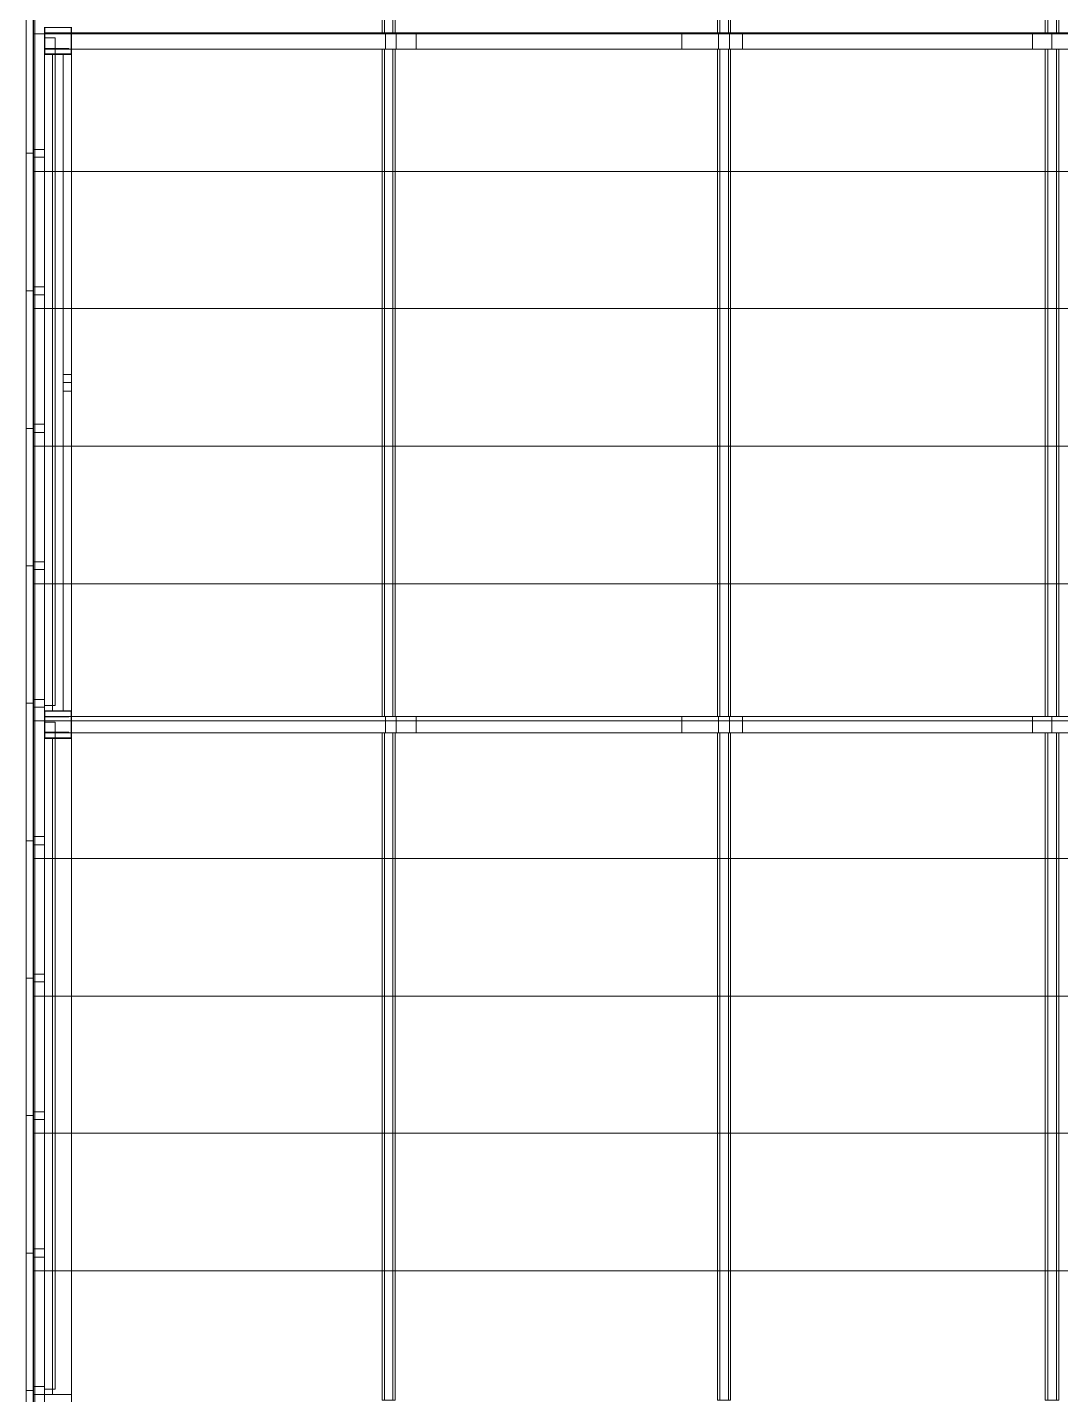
# Model space of a CAD drawing. Header units: centimetres. Extents: x 2816 to 28192, y 2553 to 18332.
# Drawn here: x 11771 to 13682, y 10464 to 12991 of the extents above; entities that cross this region are included whole.
import ezdxf

# ---------------------------------------------------------------- set-up
doc = ezdxf.new("R2010")
doc.units = ezdxf.units.CM
for name, color, linetype in [('PDF_Kaprijatat', 7, 'Continuous'), ('PDF_Paneli', 30, 'Continuous'), ('PDF_Shtyllat e Paneleve', 7, 'Continuous'), ('PDF_Trajet', 7, 'Continuous')]:
    doc.layers.add(name, color=color, linetype=linetype)
doc.layers.add('PDF_Panel Kulmii', color=7, linetype='Continuous', true_color=0xfafafa)
doc.layers.add('PDF_Shtyllat', color=7, linetype='Continuous', true_color=0xfafafa)

msp = doc.modelspace()

# ---------------------------------------------------------------- linework, layer by layer
at = {"layer": 'PDF_Kaprijatat', "lineweight": 0}
for points in [[(12427.3, 14214.7), (12431.5, 14214.7), (12431.5, 12980.8), (12427.3, 12980.8)], [(12447.3, 14214.7), (12427.3, 14214.7), (12427.3, 12980.8), (12447.3, 12980.8)], [(12451.5, 14214.7), (12447.3, 14214.7), (12447.3, 12980.8), (12451.5, 12980.8), (12451.5, 14214.7)], [(13047.4, 14214.7), (13051.7, 14214.7), (13051.7, 12980.8), (13047.4, 12980.8)], [(13067.4, 14214.7), (13047.4, 14214.7), (13047.4, 12980.8), (13067.4, 12980.8)], [(13071.6, 14214.7), (13067.4, 14214.7), (13067.4, 12980.8), (13071.6, 12980.8), (13071.6, 14214.7)], [(13652.9, 14214.7), (13658.1, 14214.7), (13658.1, 12980.8), (13652.9, 12980.8)], [(13673.9, 14214.7), (13652.9, 14214.7), (13652.9, 12980.8), (13673.9, 12980.8)], [(13678.1, 14214.7), (13673.9, 14214.7), (13673.9, 12980.8), (13678.1, 12980.8), (13678.1, 14214.7)], [(11803, 12979.7), (11848.2, 12979.7), (11848.2, 12980.8)], [(11803, 12950.3), (11803, 12980.8)], [(11847.1, 12980.8), (11847.1, 12979.7), (11803, 12979.7)], [(11803, 12980.8), (11803, 12950.3)], [(11803, 12980.8), (14291.9, 12980.8), (16780.8, 12980.8), (11803, 12980.8)], [(11803, 12980.8), (11803, 12980.8)], [(11803, 12980.8), (11803, 12980.8)], [(11803, 12951.4), (11803, 12979.7)], [(11803, 12979.7), (11803, 12979.7)], [(11823, 12971.3), (11803, 12971.3)], [(11803, 11737.4), (11823, 11737.4), (11823, 12971.3), (11803, 12971.3)], [(11803, 11737.4), (11803, 12971.3), (11803, 11737.4)], [(11803, 12971.3), (11803, 12971.3)], [(11803, 12971.3), (11803, 12971.3)], [(11823, 11737.4), (11823, 12971.3)], [(11823, 12971.3), (11823, 12971.3)], [(11823, 12971.3), (11823, 12971.3)], [(11847.1, 12980.8), (11848.2, 12980.8)], [(11848.2, 12980.8), (12433.6, 12980.8), (11847.1, 12980.8)], [(11847.1, 12980.8), (11847.1, 12980.8)], [(11848.2, 12979.7), (11847.1, 12979.7)], [(11847.1, 12979.7), (11847.1, 12979.7)], [(11848.2, 12980.8), (11848.2, 12980.8)], [(11848.2, 12979.7), (11848.2, 12979.7)], [(12427.3, 12980.8), (12427.3, 12980.8)], [(12431.5, 12980.8), (12451.5, 12980.8)], [(12431.5, 12980.8), (12431.5, 12980.8)], [(12433.6, 12980.8), (12433.6, 12950.3)], [(12433.6, 12980.8), (12433.6, 12950.3)], [(12433.6, 12980.8), (12433.6, 12980.8)], [(12447.3, 12980.8), (12447.3, 12980.8)], [(12451.5, 12980.8), (12451.5, 12980.8)], [(12453.6, 12980.8), (12453.6, 12980.8)], [(12453.6, 12980.8), (12453.6, 12950.3)], [(12453.6, 12980.8), (12453.6, 12950.3), (12981.2, 12950.3), (12981.2, 12980.8), (12453.6, 12980.8)], [(12981.2, 12980.8), (12453.6, 12980.8)], [(12453.6, 12980.8), (12453.6, 12980.8)], [(13049.5, 12980.8), (12490.4, 12980.8)], [(13049.5, 12950.3), (12490.4, 12950.3), (12490.4, 12980.8)], [(13049.5, 12980.8), (12490.4, 12980.8)], [(12490.4, 12980.8), (12490.4, 12980.8)], [(12981.2, 12980.8), (12981.2, 12980.8)], [(13047.4, 12980.8), (13047.4, 12980.8)], [(13049.5, 12980.8), (13049.5, 12950.3), (13049.5, 12980.8)], [(13049.5, 12980.8), (13049.5, 12980.8)], [(13049.5, 12980.8), (13049.5, 12980.8)], [(13051.7, 12980.8), (13071.6, 12980.8)], [(13051.7, 12980.8), (13051.7, 12980.8)], [(13067.4, 12980.8), (13067.4, 12980.8)], [(13069.5, 12950.3), (13069.5, 12980.8)], [(13069.5, 12950.3), (13069.5, 12980.8), (13629.7, 12980.8)], [(13069.5, 12980.8), (13629.7, 12980.8)], [(13069.5, 12980.8), (13069.5, 12980.8)], [(13069.5, 12980.8), (13069.5, 12980.8)], [(13071.6, 12980.8), (13071.6, 12980.8)], [(13093.7, 12950.3), (13093.7, 12980.8), (13665.5, 12980.8), (13665.5, 12950.3), (13665.5, 12980.8)], [(13665.5, 12980.8), (13093.7, 12980.8)], [(13093.7, 12980.8), (13093.7, 12980.8)], [(13629.7, 12980.8), (13629.7, 12950.3)], [(13629.7, 12980.8), (13629.7, 12980.8)], [(13652.9, 12980.8), (13652.9, 12980.8)], [(13658.1, 12980.8), (13678.1, 12980.8)], [(13658.1, 12980.8), (13658.1, 12980.8)], [(13665.5, 12980.8), (13665.5, 12980.8)], [(13665.5, 12980.8), (13665.5, 12980.8)], [(13673.9, 12980.8), (13673.9, 12980.8)], [(13678.1, 12980.8), (13678.1, 12980.8)], [(11848.2, 12950.3), (11848.2, 12951.4), (11803, 12951.4)], [(11803, 12951.4), (11847.1, 12951.4), (11847.1, 12950.3)], [(11803, 12951.4), (11803, 12951.4)], [(11803, 12950.3), (11803, 12950.3)], [(16780.8, 12950.3), (14291.9, 12950.3), (11803, 12950.3), (16780.8, 12950.3)], [(11803, 12950.3), (11803, 12950.3)], [(11803, 12950.3), (11803, 12950.3)], [(11848.2, 12951.4), (11847.1, 12951.4)], [(11847.1, 12951.4), (11847.1, 12951.4)], [(11847.1, 12950.3), (11848.2, 12950.3)], [(11848.2, 12950.3), (12433.6, 12950.3), (11847.1, 12950.3)], [(11847.1, 12950.3), (11847.1, 12950.3)], [(11848.2, 12951.4), (11848.2, 12951.4)], [(11848.2, 12950.3), (11848.2, 12950.3)], [(12427.3, 12950.3), (12431.5, 12950.3), (12431.5, 11717.4)], [(12447.3, 12950.3), (12427.3, 12950.3), (12427.3, 11717.4)], [(12427.3, 12950.3), (12427.3, 12950.3)], [(12431.5, 12950.3), (12451.5, 12950.3)], [(12431.5, 12950.3), (12431.5, 12950.3)], [(12433.6, 12950.3), (12433.6, 12950.3)], [(12433.6, 12950.3), (12433.6, 12950.3)], [(12447.3, 11717.4), (12451.5, 11717.4), (12451.5, 12950.3), (12447.3, 12950.3), (12447.3, 11717.4)], [(12447.3, 12950.3), (12447.3, 12950.3)], [(12451.5, 12950.3), (12451.5, 12950.3)], [(12453.6, 12950.3), (12981.2, 12950.3)], [(12453.6, 12950.3), (12453.6, 12950.3)], [(12453.6, 12950.3), (12453.6, 12950.3)], [(13049.5, 12950.3), (12490.4, 12950.3)], [(12490.4, 12950.3), (12490.4, 12950.3)], [(12981.2, 12950.3), (12981.2, 12950.3)], [(13047.4, 12950.3), (13051.7, 12950.3), (13051.7, 11717.4)], [(13067.4, 12950.3), (13047.4, 12950.3), (13047.4, 11717.4)], [(13047.4, 12950.3), (13047.4, 12950.3)], [(13049.5, 12950.3), (13049.5, 12950.3)], [(13049.5, 12950.3), (13049.5, 12950.3)], [(13051.7, 12950.3), (13071.6, 12950.3)], [(13051.7, 12950.3), (13051.7, 12950.3)], [(13067.4, 11717.4), (13071.6, 11717.4), (13071.6, 12950.3), (13067.4, 12950.3), (13067.4, 11717.4)], [(13067.4, 12950.3), (13067.4, 12950.3)], [(13069.5, 12950.3), (13629.7, 12950.3), (13069.5, 12950.3)], [(13069.5, 12950.3), (13069.5, 12950.3)], [(13071.6, 12950.3), (13071.6, 12950.3)], [(13665.5, 12950.3), (13093.7, 12950.3), (13665.5, 12950.3)], [(13093.7, 12950.3), (13093.7, 12950.3)], [(13629.7, 12950.3), (13629.7, 12950.3)], [(13652.9, 12950.3), (13658.1, 12950.3), (13658.1, 11717.4)], [(13673.9, 12950.3), (13652.9, 12950.3), (13652.9, 11717.4)], [(13652.9, 12950.3), (13652.9, 12950.3)], [(13658.1, 12950.3), (13678.1, 12950.3)], [(13658.1, 12950.3), (13658.1, 12950.3)], [(13665.5, 12950.3), (13665.5, 12950.3)], [(13665.5, 12950.3), (13665.5, 12950.3)], [(13673.9, 11717.4), (13678.1, 11717.4), (13678.1, 12950.3), (13673.9, 12950.3), (13673.9, 11717.4)], [(13673.9, 12950.3), (13673.9, 12950.3)], [(13678.1, 12950.3), (13678.1, 12950.3)], [(11823, 11737.4), (11803, 11737.4)], [(11803, 11737.4), (11803, 11737.4)], [(11803, 11737.4), (11803, 11737.4)], [(11823, 11737.4), (11823, 11737.4)], [(11823, 11737.4), (11823, 11737.4)], [(11803, 11716.4), (11848.2, 11716.4), (11848.2, 11717.4)], [(11803, 11686.9), (11803, 11717.4)], [(11847.1, 11717.4), (11847.1, 11716.4), (11803, 11716.4)], [(11803, 11717.4), (11803, 11686.9)], [(11803, 11717.4), (14291.9, 11717.4), (16780.8, 11717.4), (11803, 11717.4)], [(11803, 11717.4), (11803, 11717.4)], [(11803, 11717.4), (11803, 11717.4)], [(11803, 11688), (11803, 11716.4)], [(11803, 11716.4), (11803, 11716.4)], [(11823, 11706.9), (11803, 11706.9)], [(11823, 10474), (11823, 11706.9), (11803, 11706.9)], [(11803, 10474), (11823, 10474), (11823, 11706.9)], [(11803, 11706.9), (11803, 10474), (11803, 11706.9)], [(11803, 11706.9), (11803, 11706.9)], [(11823, 11706.9), (11823, 11706.9)], [(11823, 11706.9), (11823, 11706.9)], [(11823, 11706.9), (11823, 11706.9)], [(11847.1, 11717.4), (11848.2, 11717.4)], [(11848.2, 11717.4), (12433.6, 11717.4), (11847.1, 11717.4)], [(11847.1, 11717.4), (11847.1, 11717.4)], [(11848.2, 11716.4), (11847.1, 11716.4)], [(11847.1, 11716.4), (11847.1, 11716.4)], [(11848.2, 11717.4), (11848.2, 11717.4)], [(11848.2, 11716.4), (11848.2, 11716.4)], [(12427.3, 11717.4), (12431.5, 11717.4)], [(12447.3, 11717.4), (12427.3, 11717.4)], [(12427.3, 11717.4), (12427.3, 11717.4)], [(12431.5, 11717.4), (12451.5, 11717.4)], [(12431.5, 11717.4), (12431.5, 11717.4)], [(12433.6, 11717.4), (12433.6, 11686.9)], [(12433.6, 11717.4), (12433.6, 11686.9)], [(12433.6, 11717.4), (12433.6, 11717.4)], [(12447.3, 11717.4), (12447.3, 11717.4)], [(12451.5, 11717.4), (12451.5, 11717.4)], [(12453.6, 11717.4), (12453.6, 11717.4)], [(12453.6, 11717.4), (12453.6, 11686.9)], [(12453.6, 11717.4), (12453.6, 11686.9), (12981.2, 11686.9), (12981.2, 11717.4), (12453.6, 11717.4)], [(12981.2, 11717.4), (12453.6, 11717.4)], [(12453.6, 11717.4), (12453.6, 11717.4)], [(13049.5, 11717.4), (12490.4, 11717.4)], [(13049.5, 11686.9), (12490.4, 11686.9), (12490.4, 11717.4)], [(13049.5, 11717.4), (12490.4, 11717.4)], [(12490.4, 11717.4), (12490.4, 11717.4)], [(12981.2, 11717.4), (12981.2, 11717.4)], [(13047.4, 11717.4), (13051.7, 11717.4)], [(13067.4, 11717.4), (13047.4, 11717.4)], [(13047.4, 11717.4), (13047.4, 11717.4)], [(13049.5, 11717.4), (13049.5, 11686.9), (13049.5, 11717.4)], [(13049.5, 11717.4), (13049.5, 11717.4)], [(13049.5, 11717.4), (13049.5, 11717.4)], [(13051.7, 11717.4), (13071.6, 11717.4)], [(13051.7, 11717.4), (13051.7, 11717.4)], [(13067.4, 11717.4), (13067.4, 11717.4)], [(13069.5, 11686.9), (13069.5, 11717.4)], [(13069.5, 11686.9), (13069.5, 11717.4), (13629.7, 11717.4)], [(13069.5, 11717.4), (13629.7, 11717.4)], [(13069.5, 11717.4), (13069.5, 11717.4)], [(13069.5, 11717.4), (13069.5, 11717.4)], [(13071.6, 11717.4), (13071.6, 11717.4)], [(13093.7, 11686.9), (13093.7, 11717.4), (13665.5, 11717.4), (13665.5, 11686.9), (13665.5, 11717.4)], [(13665.5, 11717.4), (13093.7, 11717.4)], [(13093.7, 11717.4), (13093.7, 11717.4)], [(13629.7, 11717.4), (13629.7, 11686.9)], [(13629.7, 11717.4), (13629.7, 11717.4)], [(13652.9, 11717.4), (13658.1, 11717.4)], [(13673.9, 11717.4), (13652.9, 11717.4)], [(13652.9, 11717.4), (13652.9, 11717.4)], [(13658.1, 11717.4), (13678.1, 11717.4)], [(13658.1, 11717.4), (13658.1, 11717.4)], [(13665.5, 11717.4), (13665.5, 11717.4)], [(13665.5, 11717.4), (13665.5, 11717.4)], [(13673.9, 11717.4), (13673.9, 11717.4)], [(13678.1, 11717.4), (13678.1, 11717.4)], [(11848.2, 11686.9), (11848.2, 11688), (11803, 11688)], [(11803, 11688), (11847.1, 11688), (11847.1, 11686.9)], [(11803, 11688), (11803, 11688)], [(11803, 11686.9), (11803, 11686.9)], [(16780.8, 11686.9), (14291.9, 11686.9), (11803, 11686.9), (16780.8, 11686.9)], [(11803, 11686.9), (11803, 11686.9)], [(11803, 11686.9), (11803, 11686.9)], [(11848.2, 11688), (11847.1, 11688)], [(11847.1, 11688), (11847.1, 11688)], [(11847.1, 11686.9), (11848.2, 11686.9)], [(11848.2, 11686.9), (12433.6, 11686.9), (11847.1, 11686.9)], [(11847.1, 11686.9), (11847.1, 11686.9)], [(11848.2, 11688), (11848.2, 11688)], [(11848.2, 11686.9), (11848.2, 11686.9)], [(12427.3, 11686.9), (12431.5, 11686.9), (12431.5, 10454), (12427.3, 10454)], [(12447.3, 11686.9), (12427.3, 11686.9), (12427.3, 10454), (12447.3, 10454)], [(12427.3, 11686.9), (12427.3, 11686.9)], [(12431.5, 11686.9), (12451.5, 11686.9)], [(12431.5, 11686.9), (12431.5, 11686.9)], [(12433.6, 11686.9), (12433.6, 11686.9)], [(12433.6, 11686.9), (12433.6, 11686.9)], [(12451.5, 11686.9), (12447.3, 11686.9), (12447.3, 10454), (12451.5, 10454), (12451.5, 11686.9)], [(12447.3, 11686.9), (12447.3, 11686.9)], [(12451.5, 11686.9), (12451.5, 11686.9)], [(12453.6, 11686.9), (12981.2, 11686.9)], [(12453.6, 11686.9), (12453.6, 11686.9)], [(12453.6, 11686.9), (12453.6, 11686.9)], [(13049.5, 11686.9), (12490.4, 11686.9)], [(12490.4, 11686.9), (12490.4, 11686.9)], [(12981.2, 11686.9), (12981.2, 11686.9)], [(13047.4, 11686.9), (13051.7, 11686.9), (13051.7, 10454), (13047.4, 10454)], [(13067.4, 11686.9), (13047.4, 11686.9), (13047.4, 10454), (13067.4, 10454)], [(13047.4, 11686.9), (13047.4, 11686.9)], [(13049.5, 11686.9), (13049.5, 11686.9)], [(13049.5, 11686.9), (13049.5, 11686.9)], [(13051.7, 11686.9), (13071.6, 11686.9)], [(13051.7, 11686.9), (13051.7, 11686.9)], [(13071.6, 11686.9), (13067.4, 11686.9), (13067.4, 10454), (13071.6, 10454), (13071.6, 11686.9)], [(13067.4, 11686.9), (13067.4, 11686.9)], [(13069.5, 11686.9), (13629.7, 11686.9), (13069.5, 11686.9)], [(13069.5, 11686.9), (13069.5, 11686.9)], [(13071.6, 11686.9), (13071.6, 11686.9)], [(13665.5, 11686.9), (13093.7, 11686.9), (13665.5, 11686.9)], [(13093.7, 11686.9), (13093.7, 11686.9)], [(13629.7, 11686.9), (13629.7, 11686.9)], [(13652.9, 11686.9), (13658.1, 11686.9), (13658.1, 10454), (13652.9, 10454)], [(13673.9, 11686.9), (13652.9, 11686.9), (13652.9, 10454), (13673.9, 10454)], [(13652.9, 11686.9), (13652.9, 11686.9)], [(13658.1, 11686.9), (13678.1, 11686.9)], [(13658.1, 11686.9), (13658.1, 11686.9)], [(13665.5, 11686.9), (13665.5, 11686.9)], [(13665.5, 11686.9), (13665.5, 11686.9)], [(13678.1, 11686.9), (13673.9, 11686.9), (13673.9, 10454), (13678.1, 10454), (13678.1, 11686.9)], [(13673.9, 11686.9), (13673.9, 11686.9)], [(13678.1, 11686.9), (13678.1, 11686.9)], [(11823, 10474), (11803, 10474)], [(11803, 10474), (11803, 10474)], [(11803, 10474), (11803, 10474)], [(11823, 10474), (11823, 10474)], [(11823, 10474), (11823, 10474)]]:
    msp.add_lwpolyline(points, dxfattribs=at)
at = {"layer": 'PDF_Panel Kulmii', "lineweight": 0}
for points in [[(11783, 13233), (11783, 12978.7)], [(11785.1, 13233), (11785.1, 12978.7)], [(11785.1, 12978.7), (14291.9, 12978.7), (14289.8, 12978.7), (11783, 12978.7), (11785.1, 12978.7)], [(11783, 12978.7), (11783, 12978.7)], [(11783, 12978.7), (11783, 12724.3)], [(14291.9, 12978.7), (11785.1, 12978.7), (11783, 12978.7), (14289.8, 12978.7)], [(11783, 12978.7), (11783, 12978.7)], [(11785.1, 12978.7), (11785.1, 12978.7)], [(11785.1, 12978.7), (11785.1, 12724.3)], [(11785.1, 12978.7), (11785.1, 12978.7)], [(11785.1, 12724.3), (14291.9, 12724.3), (14289.8, 12724.3), (11783, 12724.3), (11785.1, 12724.3)], [(11783, 12724.3), (11783, 12724.3)], [(11783, 12724.3), (11783, 12471)], [(14291.9, 12724.3), (11785.1, 12724.3), (11783, 12724.3), (14289.8, 12724.3)], [(11783, 12724.3), (11783, 12724.3)], [(11785.1, 12724.3), (11785.1, 12724.3)], [(11785.1, 12724.3), (11785.1, 12471)], [(11785.1, 12724.3), (11785.1, 12724.3)], [(11785.1, 12471), (14291.9, 12471), (14289.8, 12471), (11783, 12471), (11785.1, 12471)], [(11783, 12471), (11783, 12471)], [(11783, 12471), (11783, 12216.7)], [(14291.9, 12471), (11785.1, 12471), (11783, 12471), (14289.8, 12471)], [(11783, 12471), (11783, 12471)], [(11785.1, 12471), (11785.1, 12471)], [(11785.1, 12471), (11785.1, 12216.7)], [(11785.1, 12471), (11785.1, 12471)], [(11785.1, 12216.7), (14291.9, 12216.7), (14289.8, 12216.7), (11783, 12216.7), (11785.1, 12216.7)], [(11783, 12216.7), (11783, 12216.7)], [(11783, 12216.7), (11783, 11962.3)], [(14291.9, 12216.7), (11785.1, 12216.7), (11783, 12216.7), (14289.8, 12216.7)], [(11783, 12216.7), (11783, 12216.7)], [(11785.1, 12216.7), (11785.1, 12216.7)], [(11785.1, 12216.7), (11785.1, 11962.3)], [(11785.1, 12216.7), (11785.1, 12216.7)], [(11785.1, 11962.3), (14291.9, 11962.3), (14289.8, 11962.3), (11783, 11962.3), (11785.1, 11962.3)], [(11783, 11962.3), (11783, 11962.3)], [(11783, 11962.3), (11783, 11709)], [(14291.9, 11962.3), (11785.1, 11962.3), (11783, 11962.3), (14289.8, 11962.3)], [(11783, 11962.3), (11783, 11962.3)], [(11785.1, 11962.3), (11785.1, 11962.3)], [(11785.1, 11962.3), (11785.1, 11709)], [(11785.1, 11962.3), (11785.1, 11962.3)], [(11785.1, 11709), (14291.9, 11709), (14289.8, 11709), (11783, 11709), (11785.1, 11709)], [(11783, 11709), (11783, 11709)], [(11783, 11709), (11783, 11454.6)], [(14291.9, 11709), (11785.1, 11709), (11783, 11709), (14289.8, 11709)], [(11783, 11709), (11783, 11709)], [(11785.1, 11709), (11785.1, 11709)], [(11785.1, 11709), (11785.1, 11454.6)], [(11785.1, 11709), (11785.1, 11709)], [(11785.1, 11454.6), (14291.9, 11454.6), (14289.8, 11454.6), (11783, 11454.6), (11785.1, 11454.6)], [(11783, 11454.6), (11783, 11454.6)], [(11783, 11454.6), (11783, 11200.3)], [(14291.9, 11454.6), (11785.1, 11454.6), (11783, 11454.6), (14289.8, 11454.6)], [(11783, 11454.6), (11783, 11454.6)], [(11785.1, 11454.6), (11785.1, 11454.6)], [(11785.1, 11454.6), (11785.1, 11200.3)], [(11785.1, 11454.6), (11785.1, 11454.6)], [(11785.1, 11200.3), (14291.9, 11200.3), (14289.8, 11200.3), (11783, 11200.3), (11785.1, 11200.3)], [(11783, 11200.3), (11783, 11200.3)], [(11783, 11200.3), (11783, 10947)], [(14291.9, 11200.3), (11785.1, 11200.3), (11783, 11200.3), (14289.8, 11200.3)], [(11783, 11200.3), (11783, 11200.3)], [(11785.1, 11200.3), (11785.1, 11200.3)], [(11785.1, 11200.3), (11785.1, 10947)], [(11785.1, 11200.3), (11785.1, 11200.3)], [(11785.1, 10947), (14291.9, 10947), (14289.8, 10947), (11783, 10947), (11785.1, 10947)], [(11783, 10947), (11783, 10947)], [(11783, 10947), (11783, 10692.6)], [(14291.9, 10947), (11785.1, 10947), (11783, 10947), (14289.8, 10947)], [(11783, 10947), (11783, 10947)], [(11785.1, 10947), (11785.1, 10947)], [(11785.1, 10947), (11785.1, 10692.6)], [(11785.1, 10947), (11785.1, 10947)], [(11785.1, 10692.6), (14291.9, 10692.6), (14289.8, 10692.6), (11783, 10692.6), (11785.1, 10692.6)], [(11783, 10692.6), (11783, 10692.6)], [(11783, 10692.6), (11783, 10438.3)], [(14291.9, 10692.6), (11785.1, 10692.6), (11783, 10692.6), (14289.8, 10692.6)], [(11783, 10692.6), (11783, 10692.6)], [(11785.1, 10692.6), (11785.1, 10692.6)], [(11785.1, 10692.6), (11785.1, 10438.3)], [(11785.1, 10692.6), (11785.1, 10692.6)]]:
    msp.add_lwpolyline(points, dxfattribs=at)
at = {"layer": 'PDF_Paneli', "lineweight": 0}
for points in [[(11769.4, 13011.3), (11782, 13011.3), (11782, 12758), (11769.4, 12758), (11769.4, 13011.3), (11769.4, 12758)], [(11769.4, 13011.3), (11782, 13011.3), (11782, 12758), (11769.4, 12758)], [(11769.4, 12758), (11782, 12758), (11782, 12503.6), (11769.4, 12503.6), (11769.4, 12758), (11769.4, 12503.6)], [(11769.4, 12758), (11782, 12758), (11782, 12503.6), (11769.4, 12503.6)], [(11782, 12758), (11782, 12758)], [(11782, 12758), (11782, 12758)], [(11782, 12758), (11782, 12758)], [(11769.4, 12503.6), (11782, 12503.6), (11782, 12249.2), (11769.4, 12249.2), (11769.4, 12503.6), (11769.4, 12249.2)], [(11769.4, 12503.6), (11782, 12503.6), (11782, 12249.2), (11769.4, 12249.2)], [(11782, 12503.6), (11782, 12503.6)], [(11782, 12503.6), (11782, 12503.6)], [(11782, 12503.6), (11782, 12503.6)], [(11769.4, 12249.2), (11782, 12249.2), (11782, 11995.9), (11769.4, 11995.9), (11769.4, 12249.2), (11769.4, 11995.9)], [(11769.4, 12249.2), (11782, 12249.2), (11782, 11995.9), (11769.4, 11995.9)], [(11782, 12249.2), (11782, 12249.2)], [(11782, 12249.2), (11782, 12249.2)], [(11782, 12249.2), (11782, 12249.2)], [(11769.4, 11995.9), (11782, 11995.9), (11782, 11741.6), (11769.4, 11741.6), (11769.4, 11995.9), (11769.4, 11741.6)], [(11769.4, 11995.9), (11782, 11995.9), (11782, 11741.6), (11769.4, 11741.6)], [(11782, 11995.9), (11782, 11995.9)], [(11782, 11995.9), (11782, 11995.9)], [(11782, 11995.9), (11782, 11995.9)], [(11769.4, 11741.6), (11782, 11741.6), (11782, 11487.2), (11769.4, 11487.2), (11769.4, 11741.6), (11769.4, 11487.2)], [(11769.4, 11741.6), (11782, 11741.6), (11782, 11487.2), (11769.4, 11487.2)], [(11782, 11741.6), (11782, 11741.6)], [(11782, 11741.6), (11782, 11741.6)], [(11782, 11741.6), (11782, 11741.6)], [(11769.4, 11487.2), (11782, 11487.2), (11782, 11233.9), (11769.4, 11233.9), (11769.4, 11487.2), (11769.4, 11233.9)], [(11769.4, 11487.2), (11782, 11487.2), (11782, 11233.9), (11769.4, 11233.9)], [(11782, 11487.2), (11782, 11487.2)], [(11782, 11487.2), (11782, 11487.2)], [(11782, 11487.2), (11782, 11487.2)], [(11769.4, 11233.9), (11782, 11233.9), (11782, 10979.6), (11769.4, 10979.6), (11769.4, 11233.9), (11769.4, 10979.6)], [(11769.4, 11233.9), (11782, 11233.9), (11782, 10979.6), (11769.4, 10979.6)], [(11782, 11233.9), (11782, 11233.9)], [(11782, 11233.9), (11782, 11233.9)], [(11782, 11233.9), (11782, 11233.9)], [(11769.4, 10979.6), (11782, 10979.6), (11782, 10725.2), (11769.4, 10725.2), (11769.4, 10979.6), (11769.4, 10725.2)], [(11769.4, 10979.6), (11782, 10979.6), (11782, 10725.2), (11769.4, 10725.2)], [(11782, 10979.6), (11782, 10979.6)], [(11782, 10979.6), (11782, 10979.6)], [(11782, 10979.6), (11782, 10979.6)], [(11769.4, 10725.2), (11782, 10725.2), (11782, 10471.9), (11769.4, 10471.9), (11769.4, 10725.2), (11769.4, 10471.9)], [(11769.4, 10725.2), (11782, 10725.2), (11782, 10471.9), (11769.4, 10471.9)], [(11782, 10725.2), (11782, 10725.2)], [(11782, 10725.2), (11782, 10725.2)], [(11782, 10725.2), (11782, 10725.2)], [(11769.4, 10471.9), (11782, 10471.9), (11782, 10217.5), (11769.4, 10217.5), (11769.4, 10471.9), (11769.4, 10217.5)], [(11769.4, 10471.9), (11782, 10471.9), (11782, 10217.5), (11769.4, 10217.5)], [(11782, 10471.9), (11782, 10471.9)], [(11782, 10471.9), (11782, 10471.9)], [(11782, 10471.9), (11782, 10471.9)]]:
    msp.add_lwpolyline(points, dxfattribs=at)
at = {"layer": 'PDF_Shtyllat', "lineweight": 0}
for points in [[(11853.4, 12940.8), (11803, 12940.8), (11853.4, 12940.8), (11853.4, 12991.3), (11853.4, 12940.8)], [(11803, 12991.3), (11803, 12940.8), (11803, 12991.3)], [(11804, 12990.2), (11804, 12990.2)], [(11852.4, 12941.9), (11804, 12941.9), (11804, 12990.2), (11852.4, 12990.2), (11852.4, 12941.9), (11804, 12941.9)], [(11852.4, 12941.9), (11852.4, 12990.2), (11804, 12990.2), (11804, 12941.9)], [(11804, 12990.2), (11804, 12990.2)], [(11852.4, 12990.2), (11852.4, 12990.2)], [(11852.4, 12990.2), (11852.4, 12990.2)], [(11852.4, 12990.2), (11852.4, 12990.2)], [(11803, 12940.8), (11803, 12940.8)], [(11803, 12940.8), (11803, 12940.8)], [(11804, 12941.9), (11804, 12941.9)], [(11804, 12941.9), (11804, 12941.9)], [(11852.4, 12941.9), (11852.4, 12941.9)], [(11852.4, 12941.9), (11852.4, 12941.9)], [(11853.4, 12940.8), (11853.4, 12940.8)], [(11853.4, 11676.4), (11803, 11676.4), (11853.4, 11676.4), (11853.4, 11727.9), (11853.4, 11676.4)], [(11803, 11727.9), (11853.4, 11727.9), (11803, 11727.9)], [(11803, 11727.9), (11803, 11676.4), (11803, 11727.9)], [(11803, 11727.9), (11803, 11727.9)], [(11804, 11726.9), (11804, 11726.9)], [(11852.4, 11677.5), (11804, 11677.5), (11804, 11726.9), (11852.4, 11726.9), (11852.4, 11677.5), (11804, 11677.5)], [(11852.4, 11677.5), (11852.4, 11726.9), (11804, 11726.9), (11804, 11677.5)], [(11804, 11726.9), (11804, 11726.9)], [(11852.4, 11726.9), (11852.4, 11726.9)], [(11852.4, 11726.9), (11852.4, 11726.9)], [(11852.4, 11726.9), (11852.4, 11726.9)], [(11853.4, 11727.9), (11853.4, 11727.9)], [(11853.4, 11727.9), (11853.4, 11727.9)], [(11803, 11676.4), (11803, 11676.4)], [(11803, 11676.4), (11803, 11676.4)], [(11804, 11677.5), (11804, 11677.5)], [(11804, 11677.5), (11804, 11677.5)], [(11852.4, 11677.5), (11852.4, 11677.5)], [(11852.4, 11677.5), (11852.4, 11677.5)], [(11853.4, 11676.4), (11853.4, 11676.4)], [(11853.4, 10413), (11803, 10413), (11853.4, 10413), (11853.4, 10464.5), (11853.4, 10413)], [(11803, 10464.5), (11853.4, 10464.5), (11803, 10464.5)], [(11803, 10464.5), (11803, 10413), (11803, 10464.5)], [(11803, 10464.5), (11803, 10464.5)], [(11853.4, 10464.5), (11853.4, 10464.5)], [(11853.4, 10464.5), (11853.4, 10464.5)]]:
    msp.add_lwpolyline(points, dxfattribs=at)
at = {"layer": 'PDF_Shtyllat e Paneleve', "lineweight": 0}
for points in [[(11782, 12765.3), (11782, 12750.6), (11782, 12765.3), (11803, 12765.3)], [(11782, 12765.3), (11803, 12765.3), (11803, 12750.6)], [(11803, 12765.3), (11803, 12750.6), (11782, 12750.6)], [(11782, 12765.3), (11782, 12765.3)], [(11782, 12765.3), (11782, 12765.3)], [(11803, 12765.3), (11803, 12765.3)], [(11803, 12750.6), (11782, 12750.6)], [(11782, 12750.6), (11782, 12750.6)], [(11803, 12750.6), (11803, 12750.6)], [(11782, 12511), (11782, 12496.2), (11782, 12511), (11803, 12511)], [(11782, 12511), (11803, 12511), (11803, 12496.2)], [(11803, 12511), (11803, 12496.2), (11782, 12496.2)], [(11782, 12511), (11782, 12511)], [(11782, 12511), (11782, 12511)], [(11803, 12511), (11803, 12511)], [(11803, 12496.2), (11782, 12496.2)], [(11782, 12496.2), (11782, 12496.2)], [(11803, 12496.2), (11803, 12496.2)], [(11782, 12257.7), (11782, 12241.9), (11782, 12257.7), (11803, 12257.7)], [(11782, 12257.7), (11803, 12257.7), (11803, 12241.9)], [(11803, 12257.7), (11803, 12241.9), (11782, 12241.9)], [(11782, 12257.7), (11782, 12257.7)], [(11782, 12257.7), (11782, 12257.7)], [(11803, 12257.7), (11803, 12257.7)], [(11803, 12241.9), (11782, 12241.9)], [(11782, 12241.9), (11782, 12241.9)], [(11803, 12241.9), (11803, 12241.9)], [(11782, 12003.3), (11782, 11988.6), (11782, 12003.3), (11803, 12003.3)], [(11782, 12003.3), (11803, 12003.3), (11803, 11988.6)], [(11803, 12003.3), (11803, 11988.6), (11782, 11988.6)], [(11782, 12003.3), (11782, 12003.3)], [(11782, 12003.3), (11782, 12003.3)], [(11803, 12003.3), (11803, 12003.3)], [(11803, 11988.6), (11782, 11988.6)], [(11782, 11988.6), (11782, 11988.6)], [(11803, 11988.6), (11803, 11988.6)], [(11782, 11748.9), (11782, 11734.2), (11782, 11748.9), (11803, 11748.9)], [(11782, 11748.9), (11803, 11748.9), (11803, 11734.2)], [(11803, 11748.9), (11803, 11734.2), (11782, 11734.2)], [(11782, 11748.9), (11782, 11748.9)], [(11782, 11748.9), (11782, 11748.9)], [(11803, 11734.2), (11782, 11734.2)], [(11782, 11734.2), (11782, 11734.2)], [(11803, 11748.9), (11803, 11748.9)], [(11803, 11734.2), (11803, 11734.2)], [(11782, 11495.6), (11782, 11479.9), (11782, 11495.6), (11803, 11495.6)], [(11782, 11495.6), (11803, 11495.6), (11803, 11479.9)], [(11803, 11495.6), (11803, 11479.9), (11782, 11479.9)], [(11782, 11495.6), (11782, 11495.6)], [(11782, 11495.6), (11782, 11495.6)], [(11803, 11479.9), (11782, 11479.9)], [(11782, 11479.9), (11782, 11479.9)], [(11803, 11495.6), (11803, 11495.6)], [(11803, 11479.9), (11803, 11479.9)], [(11782, 11241.3), (11782, 11226.6), (11782, 11241.3), (11803, 11241.3)], [(11782, 11241.3), (11803, 11241.3), (11803, 11226.6)], [(11803, 11241.3), (11803, 11226.6), (11782, 11226.6)], [(11782, 11241.3), (11782, 11241.3)], [(11782, 11241.3), (11782, 11241.3)], [(11803, 11226.6), (11782, 11226.6)], [(11782, 11226.6), (11782, 11226.6)], [(11803, 11241.3), (11803, 11241.3)], [(11803, 11226.6), (11803, 11226.6)], [(11782, 10986.9), (11782, 10972.2), (11782, 10986.9), (11803, 10986.9)], [(11782, 10986.9), (11803, 10986.9), (11803, 10972.2)], [(11803, 10986.9), (11803, 10972.2), (11782, 10972.2)], [(11782, 10986.9), (11782, 10986.9)], [(11782, 10986.9), (11782, 10986.9)], [(11803, 10972.2), (11782, 10972.2)], [(11782, 10972.2), (11782, 10972.2)], [(11803, 10986.9), (11803, 10986.9)], [(11803, 10972.2), (11803, 10972.2)], [(11782, 10733.6), (11782, 10717.8), (11782, 10733.6), (11803, 10733.6)], [(11782, 10733.6), (11803, 10733.6), (11803, 10717.8)], [(11803, 10733.6), (11803, 10717.8), (11782, 10717.8)], [(11782, 10733.6), (11782, 10733.6)], [(11782, 10733.6), (11782, 10733.6)], [(11803, 10717.8), (11782, 10717.8)], [(11782, 10717.8), (11782, 10717.8)], [(11803, 10733.6), (11803, 10733.6)], [(11803, 10717.8), (11803, 10717.8)], [(11782, 10479.3), (11782, 10464.5), (11782, 10479.3), (11803, 10479.3)], [(11782, 10479.3), (11803, 10479.3), (11803, 10464.5)], [(11803, 10479.3), (11803, 10464.5), (11782, 10464.5)], [(11782, 10479.3), (11782, 10479.3)], [(11782, 10479.3), (11782, 10479.3)], [(11803, 10464.5), (11782, 10464.5)], [(11782, 10464.5), (11782, 10464.5)], [(11803, 10479.3), (11803, 10479.3)], [(11803, 10464.5), (11803, 10464.5)]]:
    msp.add_lwpolyline(points, dxfattribs=at)
at = {"layer": 'PDF_Trajet', "lineweight": 0}
for points in [[(11853.4, 12940.8), (11803, 12940.8), (11803, 11727.9), (11853.4, 11727.9), (11853.4, 12940.8), (11853.4, 11727.9)], [(11853.4, 12940.8), (11803, 12940.8), (11803, 11727.9), (11853.4, 11727.9)], [(11803, 12940.8), (11803, 12940.8)], [(11803, 12940.8), (11803, 12940.8)], [(11803, 12940.8), (11817.7, 12940.8), (11817.7, 11727.9), (11803, 11727.9), (11803, 12940.8), (11803, 11727.9)], [(11803, 12940.8), (11817.7, 12940.8), (11817.7, 11727.9), (11803, 11727.9)], [(11803, 12940.8), (11803, 12940.8)], [(11817.7, 12940.8), (11817.7, 12940.8)], [(11817.7, 12940.8), (11817.7, 12940.8)], [(11837.7, 12940.8), (11853.4, 12940.8), (11837.7, 12940.8)], [(11837.7, 11727.9), (11837.7, 12334.4), (11837.7, 12940.8), (11837.7, 12349.1), (11837.7, 12940.8), (11837.7, 12334.4), (11837.7, 11727.9)], [(11853.4, 12940.8), (11853.4, 12334.4), (11853.4, 11727.9), (11853.4, 12318.6), (11853.4, 11727.9), (11853.4, 12334.4), (11853.4, 12940.8), (11853.4, 12349.1), (11853.4, 12940.8), (11837.7, 12940.8), (11853.4, 12940.8)], [(11837.7, 12940.8), (11837.7, 12940.8)], [(11837.7, 12940.8), (11837.7, 12940.8)], [(11837.7, 12940.8), (11837.7, 12940.8)], [(11837.7, 12940.8), (11837.7, 12940.8)], [(11853.4, 12940.8), (11853.4, 12940.8)], [(11853.4, 12940.8), (11853.4, 12940.8)], [(11853.4, 12940.8), (11853.4, 12940.8)], [(11853.4, 12940.8), (11853.4, 12940.8)], [(11837.7, 12349.1), (11853.4, 12349.1)], [(11837.7, 12349.1), (11837.7, 12349.1)], [(11853.4, 12334.4), (11837.7, 12334.4)], [(11853.4, 12334.4), (11837.7, 12334.4)], [(11837.7, 12334.4), (11837.7, 12334.4)], [(11837.7, 12334.4), (11837.7, 12334.4)], [(11853.4, 12349.1), (11853.4, 12349.1)], [(11853.4, 12334.4), (11853.4, 12334.4)], [(11853.4, 12334.4), (11853.4, 12334.4)], [(11837.7, 12318.6), (11837.7, 11727.9), (11837.7, 12318.6)], [(11837.7, 12318.6), (11853.4, 12318.6)], [(11837.7, 12318.6), (11837.7, 12318.6)], [(11853.4, 12318.6), (11853.4, 12318.6)], [(11803, 11727.9), (11803, 11727.9)], [(11803, 11727.9), (11803, 11727.9)], [(11817.7, 11727.9), (11817.7, 11727.9)], [(11853.4, 11727.9), (11837.7, 11727.9), (11853.4, 11727.9)], [(11853.4, 11727.9), (11837.7, 11727.9), (11853.4, 11727.9)], [(11837.7, 11727.9), (11837.7, 11727.9)], [(11837.7, 11727.9), (11837.7, 11727.9)], [(11837.7, 11727.9), (11837.7, 11727.9)], [(11837.7, 11727.9), (11837.7, 11727.9)], [(11853.4, 11727.9), (11853.4, 11727.9)], [(11853.4, 11727.9), (11853.4, 11727.9)], [(11853.4, 11727.9), (11853.4, 11727.9)], [(11853.4, 11727.9), (11853.4, 11727.9)], [(11853.4, 11727.9), (11853.4, 11727.9)], [(11853.4, 11676.4), (11803, 11676.4), (11803, 10464.5), (11853.4, 10464.5), (11853.4, 11676.4), (11853.4, 10464.5)], [(11853.4, 11676.4), (11803, 11676.4), (11803, 10464.5), (11853.4, 10464.5)], [(11803, 11676.4), (11803, 11676.4)], [(11803, 11676.4), (11803, 11676.4)], [(11803, 11676.4), (11817.7, 11676.4), (11817.7, 10464.5), (11803, 10464.5), (11803, 11676.4), (11803, 10464.5)], [(11803, 11676.4), (11817.7, 11676.4), (11817.7, 10464.5), (11803, 10464.5)], [(11803, 11676.4), (11803, 11676.4)], [(11817.7, 11676.4), (11817.7, 11676.4)], [(11817.7, 11676.4), (11817.7, 11676.4)], [(11853.4, 11676.4), (11853.4, 11676.4)], [(11803, 10464.5), (11803, 10464.5)], [(11803, 10464.5), (11803, 10464.5)], [(11817.7, 10464.5), (11817.7, 10464.5)], [(11853.4, 10464.5), (11853.4, 10464.5)]]:
    msp.add_lwpolyline(points, dxfattribs=at)

doc.saveas('drawing.dxf')
